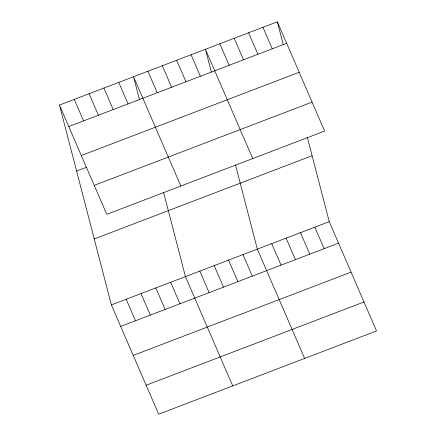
<?xml version="1.0" encoding="UTF-8"?>
<svg xmlns="http://www.w3.org/2000/svg" width="436" height="436" viewBox="0 0 436 436"><rect width="100%" height="100%" fill="white"/><g stroke="black" fill="none" stroke-linecap="round" stroke-linejoin="round"><path stroke-width="0.65" d="M59.47 105.049L277.334 21.8L324.629 131.089L106.766 214.338L59.47 105.049L111.371 304.911L158.666 414.2L376.53 330.951L329.235 221.662L307.358 137.416M68.779 126.554L286.643 43.311M81.314 155.527L299.178 72.278M76.6 171.005L86.475 167.228M94.231 185.371L312.094 102.122M94.247 238.955L312.105 155.707M111.371 304.911L329.235 221.662M120.679 326.422L338.543 243.174M133.214 355.389L351.078 272.14M146.131 385.233L363.995 301.985M262.957 27.294L272.266 48.805M248.575 32.787L257.883 54.298M234.197 38.281L243.506 59.792M314.857 227.156L324.166 248.667M219.82 43.78L229.129 65.286M300.475 232.655L309.783 254.161M252.733 158.562L205.438 49.273L211.367 72.104M286.098 238.149L295.406 259.66M191.061 54.767L200.369 76.278M271.721 243.642L281.029 265.153M176.684 60.261L185.992 81.772M304.633 358.425L257.338 249.136L235.462 164.884M162.301 65.754L171.61 87.265M242.961 254.629L252.27 276.141M147.924 71.248L157.233 92.759M228.584 260.123L237.893 281.634M180.836 186.03L133.547 76.741L139.476 99.572M214.201 265.617L223.51 287.128M118.734 82.404L128.037 103.915M199.824 271.116L209.133 292.621M103.915 88.067L113.224 109.572M232.737 385.898L185.447 276.609L163.565 192.358M89.102 93.724L98.411 115.235M170.629 282.266L179.937 303.778M74.289 99.386L83.598 120.897M155.815 287.929L165.124 309.44M141.002 293.592L150.311 315.103M126.189 299.249L135.498 320.76M277.334 21.8L283.264 44.63"/></g></svg>
